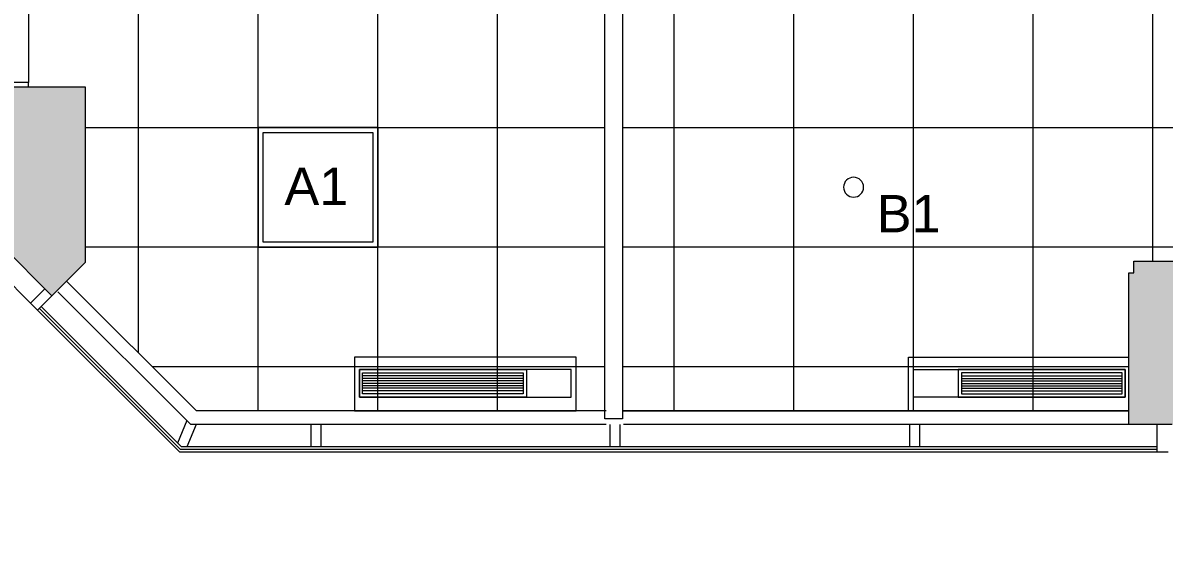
# Model space of a CAD drawing. Header units: inches. Extents: x -1427 to 2274, y -2183 to 260.
# Drawn here: x -591.1 to -362.1, y -2175 to -2067.2 of the extents above; entities that cross this region are included whole.
import ezdxf

# ---------------------------------------------------------------- set-up
doc = ezdxf.new("R2010")
doc.units = ezdxf.units.IN
doc.header["$MEASUREMENT"] = 0
for name, color, linetype, lineweight in [('8260 Willow Oaks_dwg', 8, 'Continuous', 9), ('8260 Willow Oaks_dwg _2_', 8, 'Continuous', 9), ('A-CLNG', 13, 'Continuous', 9), ('A-CLNG-PATT', 13, 'Continuous', 9), ('A-COLS', 52, 'Continuous', 13), ('E-LITE-EQPM', 33, 'Continuous', 9), ('E-LITE-EQPM-IDEN', 33, 'Continuous', 9), ('I-WALL', 2, 'Continuous', 9), ('LEVEL 07 BB', 7, 'Continuous', 9)]:
    doc.layers.add(name, color=color, linetype=linetype, lineweight=lineweight)
doc.styles.add('Arial', font='arial.ttf', dxfattribs={"height": 7.5})

# ---------------------------------------------------------------- blocks, each defined once
blk = doc.blocks.new('8260 Willow Oaks_dwg-2472863-Reflected Ceiling Plan')
at = {"layer": 'LEVEL 07 BB'}
for p, q in [((32457.98, 8466.13), (32455.09, 8463.24)), ((32485.05, 8441.06), (32483.19, 8436.56)), ((32486.9, 8440.29), (32485.04, 8435.79)), ((32509.9, 8440.29), (32509.9, 8435.79)), ((32511.9, 8440.29), (32511.9, 8435.79)), ((32569.9, 8440.26), (32569.9, 8435.79)), ((32571.9, 8440.26), (32571.9, 8435.79)), ((32674.03, 8440.29), (32572.65, 8440.29)), ((32630.03, 8440.29), (32630.03, 8435.79)), ((32632.03, 8440.29), (32632.03, 8435.79)), ((32679.65, 8440.29), (32679.65, 8434.79))]:
    blk.add_line(p, q, dxfattribs=at)
at = {"layer": 'LEVEL 07 BB', "flags": 128}
for points in [[(32203.52, 8505.42), (32244.16, 8464.79), (32442.14, 8464.79), (32447.84, 8470.49), (32453.67, 8464.66)], [(32456.56, 8467.54), (32453.67, 8464.66), (32483.54, 8434.79), (32681.9, 8434.79)], [(32569.15, 8440.29), (32485.82, 8440.29), (32459.19, 8466.92)], [(32679.65, 8435.29), (32483.75, 8435.29), (32455.44, 8463.6)], [(32679.65, 8435.79), (32483.95, 8435.79), (32455.8, 8463.95)]]:
    blk.add_lwpolyline(points, dxfattribs=at)
blk = doc.blocks.new('8260 Willow Oaks_dwg _2_-2439531-Reflected Ceiling Plan')
at = {"layer": 'LEVEL 07 BB', "color": 253}
for p, q in [((32457.98, 8466.13), (32455.09, 8463.24)), ((32552.54, 8450.04), (32520.29, 8450.04)), ((32552.54, 8449.54), (32520.29, 8449.54)), ((32552.54, 8449.04), (32520.29, 8449.04)), ((32552.54, 8448.54), (32520.29, 8448.54)), ((32640.41, 8450.04), (32672.66, 8450.04)), ((32640.41, 8449.54), (32672.66, 8449.54)), ((32640.41, 8449.04), (32672.66, 8449.04)), ((32640.41, 8448.54), (32672.66, 8448.54)), ((32552.54, 8448.04), (32520.29, 8448.04)), ((32552.54, 8447.54), (32520.29, 8447.54)), ((32552.54, 8447.04), (32520.29, 8447.04)), ((32640.41, 8448.04), (32672.66, 8448.04)), ((32640.41, 8447.54), (32672.66, 8447.54)), ((32640.41, 8447.04), (32672.66, 8447.04)), ((32485.05, 8441.06), (32483.19, 8436.56)), ((32486.9, 8440.29), (32485.04, 8435.79)), ((32509.9, 8440.29), (32509.9, 8435.79)), ((32511.9, 8440.29), (32511.9, 8435.79)), ((32569.9, 8440.26), (32569.9, 8435.79)), ((32571.9, 8440.26), (32571.9, 8435.79)), ((32674.03, 8440.29), (32572.65, 8440.29)), ((32630.03, 8440.29), (32630.03, 8435.79)), ((32632.03, 8440.29), (32632.03, 8435.79)), ((32679.65, 8440.29), (32679.65, 8434.79))]:
    blk.add_line(p, q, dxfattribs=at)
at = {"layer": 'LEVEL 07 BB', "color": 253, "flags": 128}
for points in [[(32203.52, 8505.42), (32244.16, 8464.79), (32442.14, 8464.79), (32447.84, 8470.49), (32453.67, 8464.66)], [(32456.56, 8467.54), (32453.67, 8464.66), (32483.54, 8434.79), (32681.9, 8434.79)], [(32569.15, 8440.29), (32485.82, 8440.29), (32459.19, 8466.92)], [(32569.15, 8443.04), (32486.96, 8443.04), (32461.13, 8468.87)], [(32679.65, 8435.29), (32483.75, 8435.29), (32455.44, 8463.6)], [(32679.65, 8435.79), (32483.95, 8435.79), (32455.8, 8463.95)], [(32572.65, 8443.04), (32674.03, 8443.04), (32629.79, 8443.04), (32629.79, 8453.79), (32674.03, 8453.79)]]:
    blk.add_lwpolyline(points, dxfattribs=at)
for points in [[(32563.16, 8443.04), (32563.16, 8453.79), (32518.66, 8453.79), (32518.66, 8443.04)], [(32519.66, 8445.79), (32519.66, 8451.29), (32553.16, 8451.29), (32553.16, 8445.79)], [(32562.16, 8445.79), (32562.16, 8451.29), (32519.66, 8451.29), (32519.66, 8445.79)], [(32520.29, 8446.42), (32520.29, 8450.67), (32552.54, 8450.67), (32552.54, 8446.42)], [(32630.79, 8445.79), (32630.79, 8451.29), (32673.29, 8451.29), (32673.29, 8445.79)], [(32673.29, 8445.79), (32673.29, 8451.29), (32639.79, 8451.29), (32639.79, 8445.79)], [(32672.66, 8446.42), (32672.66, 8450.67), (32640.41, 8450.67), (32640.41, 8446.42)]]:
    blk.add_lwpolyline(points, close=True, dxfattribs=at)
blk = doc.blocks.new('Columns 1 - Columns 1-2495298-Reflected Ceiling Plan')
at = {"layer": 'A-COLS', "lineweight": 9}
h = blk.add_hatch(color=55, dxfattribs=at)
h.paths.add_polyline_path([(-344.46, -2150.94), (-338.28, -2144.77), (-338.28, -2115.04), (-368.16, -2115.04), (-368.16, -2117.34), (-369.17, -2117.34), (-369.17, -2147.78), (-360.5, -2147.78), (-354.06, -2141.34), (-345.17, -2150.23)], flags=0)
h.paths.add_polyline_path([(249.67, -2143.52), (255.5, -2137.69), (255.5, -2113.67), (220.65, -2113.67), (220.64, -2140.32), (220.23, -2113.67), (217.01, -2113.67), (217.01, -2140.67), (246.82, -2140.67)], flags=0)
h.paths.add_polyline_path([(-113.19, -2143.52), (-110.22, -2140.54), (-86.7, -2140.54), (-86.7, -2114.54), (-119.32, -2114.54), (-119.32, -2137.38), (-115.13, -2141.57)], flags=0)
h.paths.add_polyline_path([(-585.22, -2121.95), (-578.56, -2115.29), (-578.56, -2080.06), (-607.29, -2080.06), (-607.29, -2117.79), (-601.06, -2117.79), (-595.22, -2111.95), (-589.37, -2117.79)], flags=0)
h.paths.add_polyline_path([(-819.17, -2073), (-819.17, -2049), (-846.02, -2049), (-846.02, -2068.52), (-841.54, -2073), (-821.67, -2073)], flags=0)
h.paths.add_polyline_path([(-1068.66, -1845.88), (-1055.93, -1833.15), (-1055.93, -1808.86), (-1085.69, -1808.86), (-1085.69, -1828.86), (-1071.28, -1843.27)], flags=0)
h.paths.add_polyline_path([(-1276.44, -1619.05), (-1276.44, -1589.05), (-1277.28, -1589.05), (-1277.28, -1587.14), (-1301.28, -1587.14), (-1301.28, -1589.05), (-1309.94, -1589.05), (-1317.71, -1596.83), (-1295.49, -1619.05), (-1277.28, -1619.05)], flags=0)
h.paths.add_polyline_path([(-1077.54, -1617.89), (-1058.94, -1617.89), (-1058.94, -1593.96), (-1083.3, -1593.96), (-1083.3, -1617.89), (-1077.87, -1617.89)], flags=0)
h.paths.add_polyline_path([(-826.28, -1615.25), (-818.48, -1615.25), (-818.48, -1589.87), (-842.8, -1589.87), (-842.8, -1615.25), (-842.48, -1615.25)], flags=0)
h.paths.add_polyline_path([(-603.13, -1613.61), (-578.8, -1612.78), (-578.84, -1591.25), (-603.13, -1591.25), (-603.13, -1612.78)], flags=0)
h.paths.add_polyline_path([(-770.86, -1400.7), (-770.86, -1352.13), (-844.96, -1352.13), (-844.96, -1400.7), (-806.09, -1400.7)], flags=0)
h.paths.add_polyline_path([(-1083.3, -1379.2), (-1059.3, -1379.2), (-1059.3, -1352.54), (-1083.3, -1352.54), (-1083.3, -1375.59)], flags=0)
h.paths.add_polyline_path([(-602.86, -1376.13), (-578.86, -1376.13), (-578.86, -1352.13), (-602.86, -1352.13), (-602.86, -1365.21)], flags=0)
h.paths.add_polyline_path([(-1312.55, -1375.07), (-1312.55, -1351.07), (-1313.43, -1351.07), (-1313.43, -1349.42), (-1344.55, -1349.42), (-1344.55, -1375.07), (-1313.19, -1375.07)], flags=0)
h.paths.add_polyline_path([(-1314.06, -1179.82), (-1313.99, -1179.82), (-1313.99, -1178.54), (-1311.93, -1178.54), (-1311.93, -1148.62), (-1333.32, -1148.62), (-1344.55, -1159.85), (-1344.55, -1178.54), (-1337.99, -1178.54), (-1337.99, -1179.82), (-1314.08, -1179.82)], flags=0)
h.paths.add_polyline_path([(-1084.18, -921.65), (-1054.31, -921.65), (-1054.31, -892.1), (-1066.36, -880.04), (-1096.08, -909.76), (-1084.26, -921.58)], flags=0)
h.paths.add_polyline_path([(-821.18, -889.56), (-813.47, -889.56), (-813.47, -857.49), (-823.93, -847.03), (-829.95, -853.04), (-843.09, -853.04), (-843.09, -865.56), (-843.73, -865.56), (-843.73, -889.56), (-843.09, -889.56)], flags=0)
h.paths.add_polyline_path([(-580.51, -853.79), (-577.38, -853.79), (-577.38, -820.29), (-607.26, -820.29), (-607.26, -853.79), (-603.98, -853.79)], flags=0)
at = {"layer": 'A-COLS', "color": 250, "lineweight": 20}
for p, q in [((-607.29, -2080.06), (-578.56, -2080.06)), ((-578.56, -2080.06), (-578.56, -2115.29)), ((-585.22, -2121.95), (-595.22, -2111.95)), ((-578.56, -2115.29), (-585.22, -2121.95)), ((-368.16, -2117.34), (-368.16, -2115.04)), ((-368.16, -2115.04), (-338.28, -2115.04)), ((-369.17, -2147.78), (-369.17, -2117.34)), ((-369.17, -2117.34), (-368.16, -2117.34)), ((-360.5, -2147.78), (-369.17, -2147.78))]:
    blk.add_line(p, q, dxfattribs=at)
blk = doc.blocks.new('Can Downlight - Recessed - New 4_-2510107-Reflected Ceiling Plan')
at = {"layer": 'E-LITE-EQPM', "lineweight": 20}
for start, end in [(360, 180), (180, 360)]:
    blk.add_arc((0, 0), 2, start, end, dxfattribs=at)
blk = doc.blocks.new('Rectangular Ceiling Light - Recessed - New 2_x2_ - FLAT LENS-2500555-Reflected Ceiling Plan')
at = {"layer": 'E-LITE-EQPM', "lineweight": 20}
for p, q in [((-12.74, -14.34), (-12.74, 9.66)), ((-12.74, 9.66), (11.26, 9.66)), ((11.26, 9.66), (11.26, -14.34)), ((-11.74, -13.34), (-11.74, 8.66)), ((-11.74, 8.66), (10.26, 8.66)), ((10.26, 8.66), (10.26, -13.34)), ((10.26, -13.34), (-11.74, -13.34)), ((11.26, -14.34), (-12.74, -14.34))]:
    blk.add_line(p, q, dxfattribs=at)

msp = doc.modelspace()

# ---------------------------------------------------------------- hatches: boundary and pattern name
at = {"layer": 'A-CLNG-PATT', "lineweight": 13}
h = msp.add_hatch(dxfattribs=at)
h.set_pattern_fill('FP_14', color=256, style=0, pattern_type=2)
h.set_pattern_definition([(90, (-543.862, -2040.185), (24, -1e-15), []), (0, (-543.862, -2040.185), (0, -24), [])])
h.paths.add_polyline_path([(-474.29, -2145.03), (-474.29, -1920.18), (-589.93, -1920.18), (-589.93, -2080.06), (-578.56, -2080.06), (-578.56, -2115.29), (-582.27, -2119), (-556.24, -2145.03), (-519.86, -2145.03)], flags=0)
h.paths.add_polyline_path([(-543.86, -2112.18), (-543.86, -2088.18), (-519.86, -2088.18), (-519.86, -2112.18)], flags=0)
h.paths.add_polyline_path([(-543.86, -2040.18), (-543.86, -2016.18), (-519.86, -2016.18), (-519.86, -2040.18), (-539.31, -2040.18)], flags=0)
h.paths.add_polyline_path([(-543.86, -1968.18), (-543.86, -1944.18), (-519.86, -1944.18), (-519.86, -1968.18), (-539.31, -1968.18)], flags=0)
h = msp.add_hatch(dxfattribs=at)
h.set_pattern_fill('FP_15', color=256, style=0, pattern_type=2)
h.set_pattern_definition([(90, (-364.414, -2064.185), (24, -1e-15), []), (0, (-364.414, -2064.185), (0, -24), [])])
h.paths.add_polyline_path([(-316.48, -2175.03), (-234.28, -2175.03), (-234.28, -1919.43), (-470.79, -1919.43), (-470.79, -2145.03), (-369.17, -2145.03), (-369.17, -2117.34), (-368.16, -2117.34), (-368.16, -2115.04), (-338.28, -2115.04), (-338.28, -2144.77), (-342.51, -2149), (-338.28, -2153.23)], flags=0)

# ---------------------------------------------------------------- linework, layer by layer
at = {"layer": 'A-CLNG', "lineweight": 13}
for p, q in [((-589.93, -2080.06), (-589.93, -2079.18)), ((-519.86, -2088.18), (-543.86, -2088.18)), ((-543.86, -2088.18), (-543.86, -2112.18)), ((-519.86, -2112.18), (-519.86, -2088.18)), ((-543.86, -2112.18), (-519.86, -2112.18)), ((-556.24, -2145.03), (-582.27, -2119)), ((-474.29, -2145.03), (-556.24, -2145.03)), ((-369.17, -2145.03), (-470.79, -2145.03))]:
    msp.add_line(p, q, dxfattribs=at)
at = {"layer": 'I-WALL', "color": 250, "lineweight": 20}
for p, q in [((-589.93, -1919.43), (-589.93, -2079.18)), ((-474.29, -2146.68), (-474.29, -1919.43)), ((-470.79, -1919.43), (-470.79, -2146.68)), ((-589.93, -2079.18), (-593.43, -2079.18)), ((-470.79, -2146.68), (-474.29, -2146.68))]:
    msp.add_line(p, q, dxfattribs=at)

# ---------------------------------------------------------------- block references
at = {"layer": '8260 Willow Oaks_dwg', "color": 7}
msp.add_blockref('8260 Willow Oaks_dwg-2472863-Reflected Ceiling Plan', (-33043.2, -10588.08), dxfattribs=at)
at = {"layer": '8260 Willow Oaks_dwg _2_', "color": 253}
msp.add_blockref('8260 Willow Oaks_dwg _2_-2439531-Reflected Ceiling Plan', (-33043.2, -10588.08), dxfattribs=at)
at = {"layer": 'A-COLS', "lineweight": 9}
msp.add_blockref('Columns 1 - Columns 1-2495298-Reflected Ceiling Plan', (0, 0), dxfattribs=at)
at = {"layer": 'E-LITE-EQPM', "lineweight": 20}
for name, p in [('Rectangular Ceiling Light - Recessed - New 2_x2_ - FLAT LENS-2500555-Reflected Ceiling Plan', (-531.13, -2097.84)), ('Can Downlight - Recessed - New 4_-2510107-Reflected Ceiling Plan', (-424.41, -2100.18))]:
    msp.add_blockref(name, p, dxfattribs=at)

# ---------------------------------------------------------------- texts
at = {"layer": 'E-LITE-EQPM-IDEN', "char_height": 7.5, "width": 16.059, "attachment_point": 1, "style": 'Arial'}
for s, insert in [('A1', (-538.58, -2096.23)), ('B1', (-419.77, -2101.73))]:
    msp.add_mtext(s, dxfattribs=dict(at, insert=insert))

doc.saveas('drawing.dxf')
